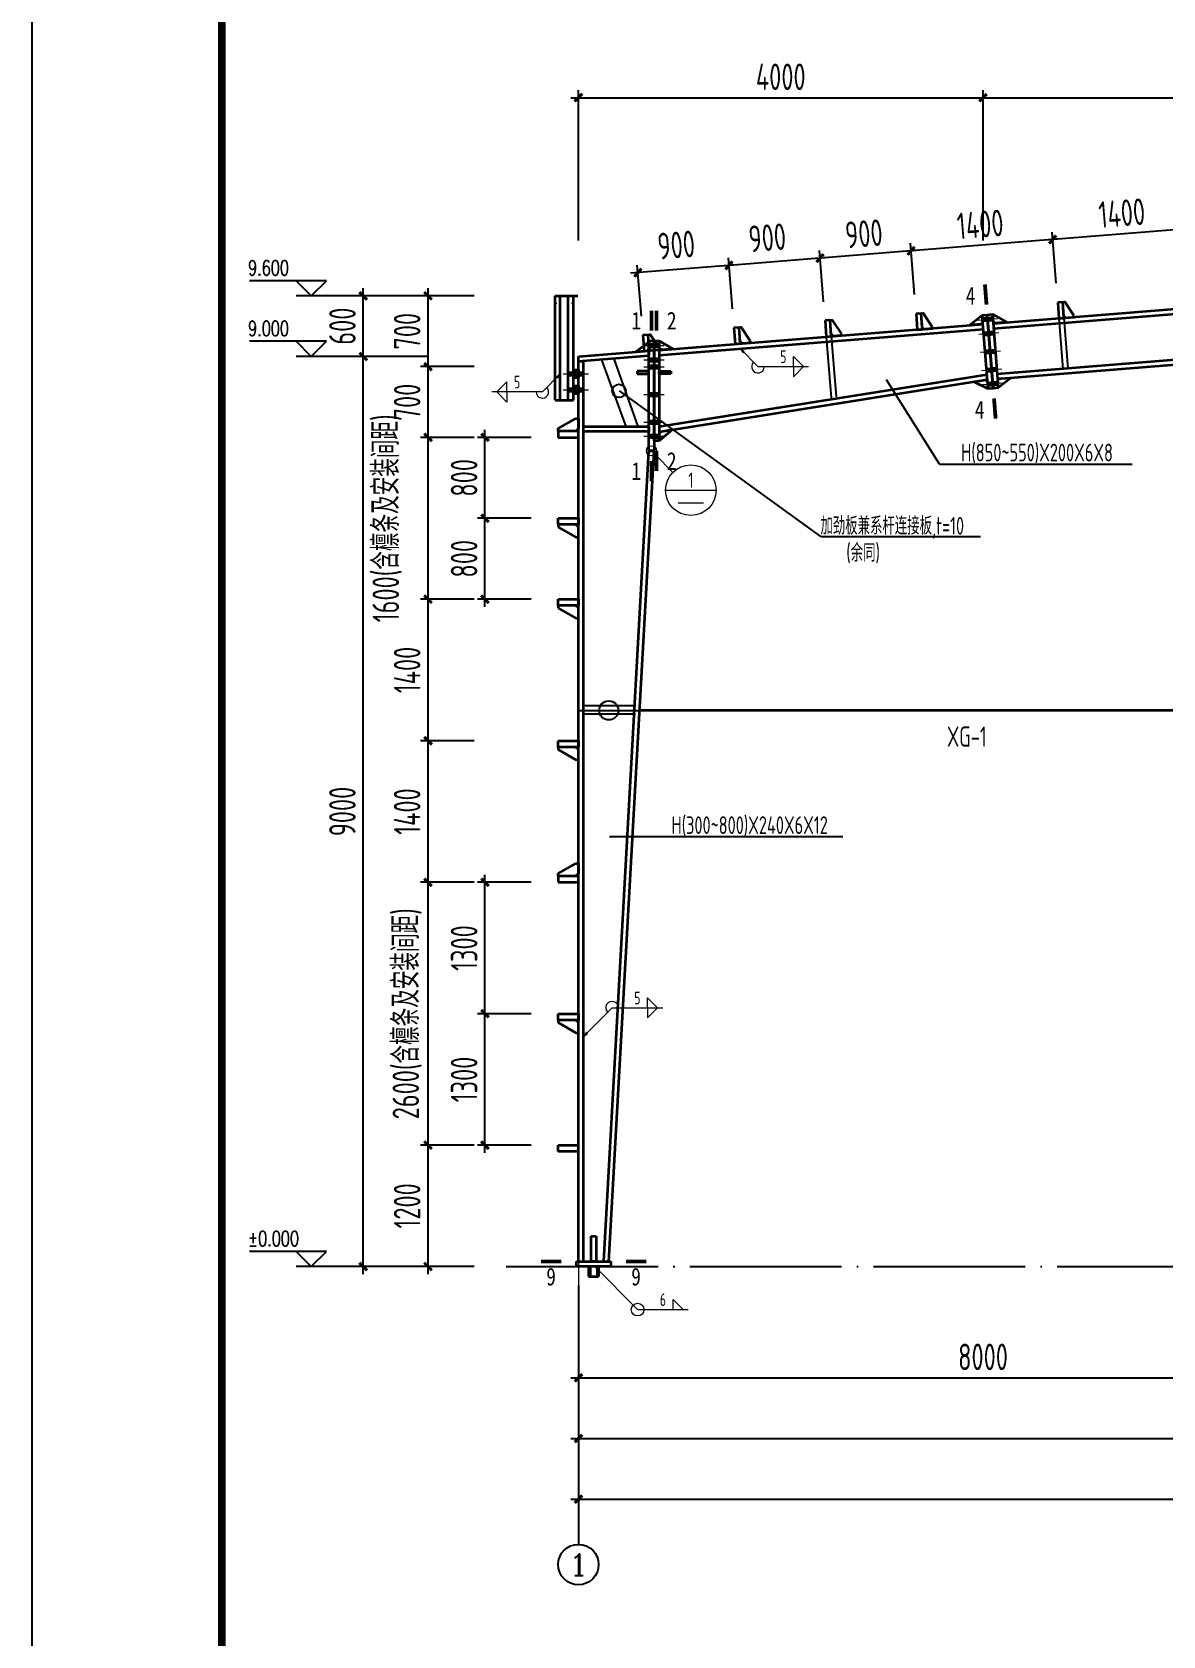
# Model space of a CAD drawing. Header units: millimetres. Extents: x 6950065 to 7140129, y 16284814 to 19754034.
# Drawn here: x 6980401 to 7002761, y 17951013 to 17982737 of the extents above; entities that cross this region are included whole.
import ezdxf
from ezdxf.enums import TextEntityAlignment as Align

# ---------------------------------------------------------------- set-up
doc = ezdxf.new("R2010")
doc.units = ezdxf.units.MM
doc.header["$LTSCALE"] = 1500
doc.header["$MEASUREMENT"] = 0
doc.linetypes.add('DOTE', pattern=[2.42, 2, -0.2, 0.02, -0.2])
doc.linetypes.add('线型6', pattern=[8.75, 5, -1.25, 1.25, -1.25])
doc.layers.get('Defpoints').update_dxf_attribs({"color": 1})
for name, color, linetype, lineweight in [('10', 7, 'Continuous', 35), ('111', 9, '线型6', 18), ('114', 2, 'Continuous', 18), ('116', 1, 'Continuous', 35), ('12', 2, 'Continuous', 35), ('14', 2, 'Continuous', 35), ('墙线__粗线', 7, 'Continuous', 18), ('焊缝标注', 9, 'Continuous', 18), ('索引符号标注', 9, 'Continuous', 18)]:
    doc.layers.add(name, color=color, linetype=linetype, lineweight=lineweight)
for name, color, linetype in [('AXIS', 3, 'Continuous'), ('BALCONY', 6, 'Continuous'), ('C型钢', 6, 'Continuous'), ('dim', 7, 'Continuous'), ('DIM_ELEV', 3, 'Continuous'), ('FRAMING', 2, 'Continuous'), ('TK', 4, 'Continuous')]:
    doc.layers.add(name, color=color, linetype=linetype)
doc.styles.add('_TCH_AXIS', font='COMPLEX', dxfattribs={"bigfont": 'GBCBIG'})
doc.styles.add('_TCH_DIM', font='SIMPLEX', dxfattribs={"bigfont": 'GBCBIG'})
doc.styles.add('FromPkpm', font='Pkpmeng', dxfattribs={"width": 0.7, "bigfont": 'hztxt'})
doc.styles.add('TSSD_Dimension', font='Tssdeng.shx', dxfattribs={"width": 0.7, "bigfont": 'hztxt.shx'})
doc.styles.add('TSSD_REIN', font='tssdeng.shx', dxfattribs={"width": 0.7, "bigfont": 'tssdchn.shx'})
doc.styles.add('黑体', font='simhei.ttf', dxfattribs={"width": 0.8})
doc.dimstyles.new('TSSD_75_150', dxfattribs={"dimtxt": 525, "dimasz": 150, "dimexe": 150, "dimexo": 375, "dimgap": 150, "dimtad": 1, "dimdec": 0, "dimlfac": 0.5, "dimzin": 0, "dimdsep": 46, "dimtxsty": 'TSSD_Dimension', "dimblk": 'ARCHTICK', "dimblk1": 'ARCHTICK', "dimblk2": 'ARCHTICK', "dimcen": 0, "dimdle": 150, "dimclrt": 7, "dimadec": 0, "dimazin": 0, "dimtfac": 1, "dimtdec": 0, "dimtix": 1, "dimtmove": 2, "dimatfit": 3, "dimfxl": 0, "dimtolj": 1, "dimtzin": 0, "dimarcsym": 0})

# ---------------------------------------------------------------- blocks, each defined once
blk = doc.blocks.new('_ArchTick')
at = {"color": 0, "linetype": 'ByBlock', "const_width": 0.4}
blk.add_lwpolyline([(-0.5, -0.5), (0.5, 0.5)], dxfattribs=at)
blk = doc.blocks.new('*D327')
at = {"layer": 'Defpoints', "color": 0}
for p in [(6991204, 17957119), (7039204, 17957119), (7039204, 17954919)]:
    blk.add_point(p, dxfattribs=at)
at = {"layer": 'dim', "color": 0, "lineweight": -2}
for p, q in [((6991204, 17956744), (6991204, 17954769)), ((7039204, 17956744), (7039204, 17954769)), ((6991054, 17954919), (7039354, 17954919))]:
    blk.add_line(p, q, dxfattribs=at)
at = {"layer": 'dim', "color": 0, "lineweight": -2, "xscale": 150, "yscale": 150, "zscale": 150, "rotation": 180}
blk.add_blockref('_ArchTick', (6991204, 17954919), dxfattribs=at)
at = {"layer": 'dim', "color": 0, "lineweight": -2, "xscale": 150, "yscale": 150, "zscale": 150}
blk.add_blockref('_ArchTick', (7039204, 17954919), dxfattribs=at)
at = {"layer": 'dim', "color": 7, "insert": (7015204, 17955332), "char_height": 525, "attachment_point": 5, "style": 'TSSD_Dimension'}
blk.add_mtext('\\A1;24000', dxfattribs=at)
blk = doc.blocks.new('*D329')
at = {"layer": 'Defpoints', "color": 0}
for p in [(6991204, 17956619), (7087204, 17956619), (7087204, 17953719)]:
    blk.add_point(p, dxfattribs=at)
at = {"layer": 'dim', "color": 0, "lineweight": -2}
for p, q in [((6991204, 17956244), (6991204, 17953569)), ((7087204, 17956244), (7087204, 17953569)), ((6991054, 17953719), (7087354, 17953719))]:
    blk.add_line(p, q, dxfattribs=at)
at = {"layer": 'dim', "color": 0, "lineweight": -2, "xscale": 150, "yscale": 150, "zscale": 150, "rotation": 180}
blk.add_blockref('_ArchTick', (6991204, 17953719), dxfattribs=at)
at = {"layer": 'dim', "color": 0, "lineweight": -2, "xscale": 150, "yscale": 150, "zscale": 150}
blk.add_blockref('_ArchTick', (7087204, 17953719), dxfattribs=at)
at = {"layer": 'dim', "color": 7, "insert": (7039204, 17954132), "char_height": 525, "attachment_point": 5, "style": 'TSSD_Dimension'}
blk.add_mtext('\\A1;48000', dxfattribs=at)
blk = doc.blocks.new('*D330')
at = {"layer": 'Defpoints', "color": 0}
for p in [(6986950, 17976320), (6988599, 17976320), (6988599, 17958319)]:
    blk.add_point(p, dxfattribs=at)
at = {"layer": 'dim', "color": 0, "lineweight": -2}
for p, q in [((6988224, 17976320), (6986800, 17976320)), ((6986950, 17958169), (6986950, 17976470)), ((6988224, 17958319), (6986800, 17958319))]:
    blk.add_line(p, q, dxfattribs=at)
at = {"layer": 'dim', "color": 0, "lineweight": -2, "xscale": 150, "yscale": 150, "zscale": 150}
for p, rotation in [((6986950, 17976320), 90), ((6986950, 17958319), 270)]:
    blk.add_blockref('_ArchTick', p, dxfattribs=dict(at, rotation=rotation))
at = {"layer": 'dim', "color": 7, "insert": (6986537, 17967320), "char_height": 525, "attachment_point": 5, "rotation": 90, "style": 'TSSD_Dimension'}
blk.add_mtext('\\A1;9000', dxfattribs=at)
blk = doc.blocks.new('*D331')
at = {"layer": 'Defpoints', "color": 0}
for p in [(6986950, 17977519), (6988599, 17977519), (6988599, 17976320)]:
    blk.add_point(p, dxfattribs=at)
at = {"layer": 'dim', "color": 0, "lineweight": -2}
for p, q in [((6988224, 17977519), (6986800, 17977519)), ((6986950, 17976170), (6986950, 17977669)), ((6988224, 17976320), (6986800, 17976320))]:
    blk.add_line(p, q, dxfattribs=at)
at = {"layer": 'dim', "color": 0, "lineweight": -2, "xscale": 150, "yscale": 150, "zscale": 150}
for p, rotation in [((6986950, 17977519), 90), ((6986950, 17976320), 270)]:
    blk.add_blockref('_ArchTick', p, dxfattribs=dict(at, rotation=rotation))
at = {"layer": 'dim', "color": 7, "insert": (6986537, 17976920), "char_height": 525, "attachment_point": 5, "rotation": 90, "style": 'TSSD_Dimension'}
blk.add_mtext('\\A1;600', dxfattribs=at)
blk = doc.blocks.new('*D333')
at = {"layer": 'Defpoints', "color": 0}
for p in [(6999204, 17981439), (6991204, 17978239), (6999204, 17978239)]:
    blk.add_point(p, dxfattribs=at)
at = {"layer": 'dim', "color": 0, "lineweight": -2}
for p, q in [((6991054, 17981439), (6999354, 17981439)), ((6991204, 17978614), (6991204, 17981589)), ((6999204, 17978614), (6999204, 17981589))]:
    blk.add_line(p, q, dxfattribs=at)
at = {"layer": 'dim', "color": 0, "lineweight": -2, "xscale": 150, "yscale": 150, "zscale": 150, "rotation": 180}
blk.add_blockref('_ArchTick', (6991204, 17981439), dxfattribs=at)
at = {"layer": 'dim', "color": 0, "lineweight": -2, "xscale": 150, "yscale": 150, "zscale": 150}
blk.add_blockref('_ArchTick', (6999204, 17981439), dxfattribs=at)
at = {"layer": 'dim', "color": 7, "insert": (6995204, 17981852), "char_height": 525, "attachment_point": 5, "style": 'TSSD_Dimension'}
blk.add_mtext('\\A1;4000', dxfattribs=at)
blk = doc.blocks.new('*D334')
at = {"layer": 'Defpoints', "color": 0}
for p in [(7015204, 17981439), (6999204, 17978239), (7015204, 17978239)]:
    blk.add_point(p, dxfattribs=at)
at = {"layer": 'dim', "color": 0, "lineweight": -2}
for p, q in [((6999054, 17981439), (7015354, 17981439)), ((6999204, 17978614), (6999204, 17981589)), ((7015204, 17978614), (7015204, 17981589))]:
    blk.add_line(p, q, dxfattribs=at)
at = {"layer": 'dim', "color": 0, "lineweight": -2, "xscale": 150, "yscale": 150, "zscale": 150, "rotation": 180}
blk.add_blockref('_ArchTick', (6999204, 17981439), dxfattribs=at)
at = {"layer": 'dim', "color": 0, "lineweight": -2, "xscale": 150, "yscale": 150, "zscale": 150}
blk.add_blockref('_ArchTick', (7015204, 17981439), dxfattribs=at)
at = {"layer": 'dim', "color": 7, "insert": (7007204, 17981852), "char_height": 525, "attachment_point": 5, "style": 'TSSD_Dimension'}
blk.add_mtext('\\A1;8000', dxfattribs=at)
blk = doc.blocks.new('gfgghhj')
at = {"layer": '12', "lineweight": 35, "ltscale": 100}
for p, q in [((5749076, 18591246), (5748976, 18591240)), ((5748976, 18591240), (5748995, 18590921)), ((5749095, 18590927), (5749076, 18591246)), ((5748995, 18590921), (5749095, 18590927))]:
    blk.add_line(p, q, dxfattribs=at)
blk.add_lwpolyline([(5749292, 18590979), (5749295, 18590939), (5749135, 18590929), (5749093, 18590967), (5749076, 18591246), (5749116, 18591249)], close=True, dxfattribs=at)
blk = doc.blocks.new('*D1363')
at = {"layer": 'Defpoints', "color": 0}
for p in [(7000581, 17978633), (7003480, 17977622), (7000680, 17977398)]:
    blk.add_point(p, dxfattribs=at)
at = {"layer": 'dim', "color": 0, "lineweight": -2}
for p, q in [((7003531, 17978869), (7000432, 17978621)), ((7000650, 17977772), (7000569, 17978782)), ((7003450, 17977996), (7003369, 17979006))]:
    blk.add_line(p, q, dxfattribs=at)
at = {"layer": 'dim', "color": 0, "lineweight": -2, "xscale": 150, "yscale": 150, "zscale": 150}
for p, rotation in [((7003381, 17978857), 4.573896896999772), ((7000581, 17978633), 184.5738968969998)]:
    blk.add_blockref('_ArchTick', p, dxfattribs=dict(at, rotation=rotation))
at = {"layer": 'dim', "color": 7, "insert": (7001948, 17979156), "char_height": 525, "attachment_point": 5, "rotation": 4.5739, "style": 'TSSD_Dimension'}
blk.add_mtext('\\A1;{\\W0.7;1400}', dxfattribs=at)
blk = doc.blocks.new('*D1364')
at = {"layer": 'Defpoints', "color": 0}
for p in [(6997781, 17978409), (7000680, 17977398), (6997880, 17977174)]:
    blk.add_point(p, dxfattribs=at)
at = {"layer": 'dim', "color": 0, "lineweight": -2}
for p, q in [((7000650, 17977772), (7000569, 17978782)), ((7000731, 17978645), (6997632, 17978397)), ((6997850, 17977548), (6997769, 17978558))]:
    blk.add_line(p, q, dxfattribs=at)
at = {"layer": 'dim', "color": 0, "lineweight": -2, "xscale": 150, "yscale": 150, "zscale": 150}
for p, rotation in [((6997781, 17978409), 184.5738968969998), ((7000581, 17978633), 4.573896896999772)]:
    blk.add_blockref('_ArchTick', p, dxfattribs=dict(at, rotation=rotation))
at = {"layer": 'dim', "color": 7, "insert": (6999148, 17978932), "char_height": 525, "attachment_point": 5, "rotation": 4.5739, "style": 'TSSD_Dimension'}
blk.add_mtext('\\A1;{\\W0.7;1400}', dxfattribs=at)
blk = doc.blocks.new('*D1365')
at = {"layer": 'Defpoints', "color": 0}
for p in [(6995981, 17978265), (6996080, 17977030), (6997880, 17977174)]:
    blk.add_point(p, dxfattribs=at)
at = {"layer": 'dim', "color": 0, "lineweight": -2}
for p, q in [((6997850, 17977548), (6997769, 17978558)), ((6997931, 17978421), (6995832, 17978253)), ((6996050, 17977404), (6995969, 17978414))]:
    blk.add_line(p, q, dxfattribs=at)
at = {"layer": 'dim', "color": 0, "lineweight": -2, "xscale": 150, "yscale": 150, "zscale": 150}
for p, rotation in [((6997781, 17978409), 4.573896896999772), ((6995981, 17978265), 184.5738968969998)]:
    blk.add_blockref('_ArchTick', p, dxfattribs=dict(at, rotation=rotation))
at = {"layer": 'dim', "color": 7, "insert": (6996848, 17978748), "char_height": 525, "attachment_point": 5, "rotation": 4.5739, "style": 'TSSD_Dimension'}
blk.add_mtext('\\A1;{\\W0.7;900}', dxfattribs=at)
blk = doc.blocks.new('*D1366')
at = {"layer": 'Defpoints', "color": 0}
for p in [(6994181, 17978121), (6994280, 17976886), (6996080, 17977030)]:
    blk.add_point(p, dxfattribs=at)
at = {"layer": 'dim', "color": 0, "lineweight": -2}
for p, q in [((6996131, 17978277), (6994032, 17978109)), ((6994250, 17977260), (6994169, 17978270)), ((6996050, 17977404), (6995969, 17978414))]:
    blk.add_line(p, q, dxfattribs=at)
at = {"layer": 'dim', "color": 0, "lineweight": -2, "xscale": 150, "yscale": 150, "zscale": 150}
for p, rotation in [((6994181, 17978121), 184.5738968969998), ((6995981, 17978265), 4.573896896999772)]:
    blk.add_blockref('_ArchTick', p, dxfattribs=dict(at, rotation=rotation))
at = {"layer": 'dim', "color": 7, "insert": (6994938, 17978669), "char_height": 525, "attachment_point": 5, "rotation": 4.5739, "style": 'TSSD_Dimension'}
blk.add_mtext('\\A1;900', dxfattribs=at)
blk = doc.blocks.new('w453w53')
at = {"layer": '12', "color": 4}
for p, q in [((473598, 1381074, -5700), (474078, 1381074, -5700)), ((473598, 1380924, -5700), (473598, 1381074, -5700)), ((473598, 1381074, -5700), (474078, 1381074, -5700)), ((473598, 1380924, -5700), (473598, 1380864, -5700)), ((473598, 1380864, -5700), (474019, 1380624, -5700)), ((474078, 1380865, -5700), (474018, 1380924, -5700)), ((474078, 1381074, -5700), (474078, 1380925, -5700)), ((474078, 1380625, -5700), (474078, 1380865, -5700)), ((474019, 1380624, -5700), (474078, 1380625, -5700))]:
    blk.add_line(p, q, dxfattribs=at)
at = {"layer": '12', "color": 4, "elevation": -5700}
blk.add_lwpolyline([(474078, 1380925), (473598, 1380925)], dxfattribs=at)
blk = doc.blocks.new('*D322')
at = {"layer": 'Defpoints', "color": 0}
for p in [(6988230, 17960719), (6989520, 17960719), (6989520, 17958319)]:
    blk.add_point(p, dxfattribs=at)
at = {"layer": 'dim', "color": 0, "lineweight": -2}
for p, q in [((6989145, 17960719), (6988080, 17960719)), ((6988230, 17958169), (6988230, 17960869)), ((6989145, 17958319), (6988080, 17958319))]:
    blk.add_line(p, q, dxfattribs=at)
at = {"layer": 'dim', "color": 0, "lineweight": -2, "xscale": 150, "yscale": 150, "zscale": 150}
for p, rotation in [((6988230, 17960719), 90), ((6988230, 17958319), 270)]:
    blk.add_blockref('_ArchTick', p, dxfattribs=dict(at, rotation=rotation))
at = {"layer": 'dim', "color": 7, "insert": (6987817, 17959519), "char_height": 525, "attachment_point": 5, "rotation": 90, "style": 'TSSD_Dimension'}
blk.add_mtext('\\A1;1200', dxfattribs=at)
blk = doc.blocks.new('*D315')
at = {"layer": 'Defpoints', "color": 0}
for p in [(6988230, 17965919), (6989520, 17965919), (6989520, 17960719)]:
    blk.add_point(p, dxfattribs=at)
at = {"layer": 'dim', "color": 0, "lineweight": -2}
for p, q in [((6989145, 17965919), (6988080, 17965919)), ((6988230, 17960569), (6988230, 17966069)), ((6989145, 17960719), (6988080, 17960719))]:
    blk.add_line(p, q, dxfattribs=at)
at = {"layer": 'dim', "color": 0, "lineweight": -2, "xscale": 150, "yscale": 150, "zscale": 150}
for p, rotation in [((6988230, 17965919), 90), ((6988230, 17960719), 270)]:
    blk.add_blockref('_ArchTick', p, dxfattribs=dict(at, rotation=rotation))
at = {"layer": 'dim', "color": 7, "insert": (6987817, 17963319), "char_height": 525, "attachment_point": 5, "rotation": 90, "style": 'TSSD_Dimension'}
blk.add_mtext('\\A1;2600{\\W0.7;(含檩条及安装间距)}', dxfattribs=at)
blk = doc.blocks.new('*D316')
at = {"layer": 'Defpoints', "color": 0}
for p in [(6988230, 17968719), (6989520, 17968719), (6989520, 17965919)]:
    blk.add_point(p, dxfattribs=at)
at = {"layer": 'dim', "color": 0, "lineweight": -2}
for p, q in [((6989145, 17968719), (6988080, 17968719)), ((6988230, 17965769), (6988230, 17968869)), ((6989145, 17965919), (6988080, 17965919))]:
    blk.add_line(p, q, dxfattribs=at)
at = {"layer": 'dim', "color": 0, "lineweight": -2, "xscale": 150, "yscale": 150, "zscale": 150}
for p, rotation in [((6988230, 17968719), 90), ((6988230, 17965919), 270)]:
    blk.add_blockref('_ArchTick', p, dxfattribs=dict(at, rotation=rotation))
at = {"layer": 'dim', "color": 7, "insert": (6987817, 17967319), "char_height": 525, "attachment_point": 5, "rotation": 90, "style": 'TSSD_Dimension'}
blk.add_mtext('\\A1;1400', dxfattribs=at)
blk = doc.blocks.new('*D317')
at = {"layer": 'Defpoints', "color": 0}
for p in [(6988230, 17971519), (6989520, 17971519), (6989520, 17968719)]:
    blk.add_point(p, dxfattribs=at)
at = {"layer": 'dim', "color": 0, "lineweight": -2}
for p, q in [((6989145, 17971519), (6988080, 17971519)), ((6988230, 17968569), (6988230, 17971669)), ((6989145, 17968719), (6988080, 17968719))]:
    blk.add_line(p, q, dxfattribs=at)
at = {"layer": 'dim', "color": 0, "lineweight": -2, "xscale": 150, "yscale": 150, "zscale": 150}
for p, rotation in [((6988230, 17971519), 90), ((6988230, 17968719), 270)]:
    blk.add_blockref('_ArchTick', p, dxfattribs=dict(at, rotation=rotation))
at = {"layer": 'dim', "color": 7, "insert": (6987817, 17970119), "char_height": 525, "attachment_point": 5, "rotation": 90, "style": 'TSSD_Dimension'}
blk.add_mtext('\\A1;1400', dxfattribs=at)
blk = doc.blocks.new('*D318')
at = {"layer": 'Defpoints', "color": 0}
for p in [(6988230, 17974719), (6989520, 17974719), (6989520, 17971519)]:
    blk.add_point(p, dxfattribs=at)
at = {"layer": 'dim', "color": 0, "lineweight": -2}
for p, q in [((6989145, 17974719), (6988080, 17974719)), ((6988230, 17971369), (6988230, 17974869)), ((6989145, 17971519), (6988080, 17971519))]:
    blk.add_line(p, q, dxfattribs=at)
at = {"layer": 'dim', "color": 0, "lineweight": -2, "xscale": 150, "yscale": 150, "zscale": 150}
for p, rotation in [((6988230, 17974719), 90), ((6988230, 17971519), 270)]:
    blk.add_blockref('_ArchTick', p, dxfattribs=dict(at, rotation=rotation))
at = {"layer": 'dim', "color": 7, "insert": (6987421, 17973119), "char_height": 525, "attachment_point": 5, "rotation": 90, "style": 'TSSD_Dimension'}
blk.add_mtext('\\A1;1600{\\W0.7;(含檩条及安装间距)}', dxfattribs=at)
blk = doc.blocks.new('*D319')
at = {"layer": 'Defpoints', "color": 0}
for p in [(6988230, 17976119), (6989520, 17976119), (6989520, 17974719)]:
    blk.add_point(p, dxfattribs=at)
at = {"layer": 'dim', "color": 0, "lineweight": -2}
for p, q in [((6988230, 17974569), (6988230, 17976269)), ((6989145, 17976119), (6988080, 17976119)), ((6989145, 17974719), (6988080, 17974719))]:
    blk.add_line(p, q, dxfattribs=at)
at = {"layer": 'dim', "color": 0, "lineweight": -2, "xscale": 150, "yscale": 150, "zscale": 150}
for p, rotation in [((6988230, 17976119), 90), ((6988230, 17974719), 270)]:
    blk.add_blockref('_ArchTick', p, dxfattribs=dict(at, rotation=rotation))
at = {"layer": 'dim', "color": 7, "insert": (6987817, 17975419), "char_height": 525, "attachment_point": 5, "rotation": 90, "style": 'TSSD_Dimension'}
blk.add_mtext('\\A1;700', dxfattribs=at)
blk = doc.blocks.new('*D320')
at = {"layer": 'Defpoints', "color": 0}
for p in [(6988230, 17977519), (6989520, 17977519), (6989520, 17976119)]:
    blk.add_point(p, dxfattribs=at)
at = {"layer": 'dim', "color": 0, "lineweight": -2}
for p, q in [((6989145, 17977519), (6988080, 17977519)), ((6988230, 17975969), (6988230, 17977669)), ((6989145, 17976119), (6988080, 17976119))]:
    blk.add_line(p, q, dxfattribs=at)
at = {"layer": 'dim', "color": 0, "lineweight": -2, "xscale": 150, "yscale": 150, "zscale": 150}
for p, rotation in [((6988230, 17977519), 90), ((6988230, 17976119), 270)]:
    blk.add_blockref('_ArchTick', p, dxfattribs=dict(at, rotation=rotation))
at = {"layer": 'dim', "color": 7, "insert": (6987817, 17976819), "char_height": 525, "attachment_point": 5, "rotation": 90, "style": 'TSSD_Dimension'}
blk.add_mtext('\\A1;700', dxfattribs=at)
blk = doc.blocks.new('*D321')
at = {"layer": 'Defpoints', "color": 0}
for p in [(6989356, 17963319), (6990646, 17963319), (6990646, 17960719)]:
    blk.add_point(p, dxfattribs=at)
at = {"layer": 'dim', "color": 0, "lineweight": -2}
for p, q in [((6990271, 17963319), (6989206, 17963319)), ((6989356, 17960569), (6989356, 17963469)), ((6990271, 17960719), (6989206, 17960719))]:
    blk.add_line(p, q, dxfattribs=at)
at = {"layer": 'dim', "color": 0, "lineweight": -2, "xscale": 150, "yscale": 150, "zscale": 150}
for p, rotation in [((6989356, 17963319), 90), ((6989356, 17960719), 270)]:
    blk.add_blockref('_ArchTick', p, dxfattribs=dict(at, rotation=rotation))
at = {"layer": 'dim', "color": 7, "insert": (6988943, 17962019), "char_height": 525, "attachment_point": 5, "rotation": 90, "style": 'TSSD_Dimension'}
blk.add_mtext('\\A1;1300', dxfattribs=at)
blk = doc.blocks.new('*D314')
at = {"layer": 'Defpoints', "color": 0}
for p in [(6989356, 17965919), (6990646, 17965919), (6990646, 17963319)]:
    blk.add_point(p, dxfattribs=at)
at = {"layer": 'dim', "color": 0, "lineweight": -2}
for p, q in [((6990271, 17965919), (6989206, 17965919)), ((6989356, 17963169), (6989356, 17966069)), ((6990271, 17963319), (6989206, 17963319))]:
    blk.add_line(p, q, dxfattribs=at)
at = {"layer": 'dim', "color": 0, "lineweight": -2, "xscale": 150, "yscale": 150, "zscale": 150}
for p, rotation in [((6989356, 17965919), 90), ((6989356, 17963319), 270)]:
    blk.add_blockref('_ArchTick', p, dxfattribs=dict(at, rotation=rotation))
at = {"layer": 'dim', "color": 7, "insert": (6988943, 17964619), "char_height": 525, "attachment_point": 5, "rotation": 90, "style": 'TSSD_Dimension'}
blk.add_mtext('\\A1;1300', dxfattribs=at)
blk = doc.blocks.new('*D463')
at = {"layer": 'Defpoints', "color": 0}
for p in [(6991204, 17958319), (7007204, 17958319), (7007204, 17956119)]:
    blk.add_point(p, dxfattribs=at)
at = {"layer": 'dim', "color": 0, "lineweight": -2}
for p, q in [((6991204, 17957944), (6991204, 17955969)), ((7007204, 17957944), (7007204, 17955969)), ((6991054, 17956119), (7007354, 17956119))]:
    blk.add_line(p, q, dxfattribs=at)
at = {"layer": 'dim', "color": 0, "lineweight": -2, "xscale": 150, "yscale": 150, "zscale": 150, "rotation": 180}
blk.add_blockref('_ArchTick', (6991204, 17956119), dxfattribs=at)
at = {"layer": 'dim', "color": 0, "lineweight": -2, "xscale": 150, "yscale": 150, "zscale": 150}
blk.add_blockref('_ArchTick', (7007204, 17956119), dxfattribs=at)
at = {"layer": 'dim', "color": 7, "insert": (6999204, 17956532), "char_height": 525, "attachment_point": 5, "style": 'TSSD_Dimension'}
blk.add_mtext('\\A1;8000', dxfattribs=at)
blk = doc.blocks.new('*D497')
at = {"layer": 'Defpoints', "color": 0}
for p in [(6989356, 17973119), (6990646, 17973119), (6990646, 17971519)]:
    blk.add_point(p, dxfattribs=at)
at = {"layer": 'dim', "color": 0, "lineweight": -2}
for p, q in [((6990271, 17973119), (6989206, 17973119)), ((6989356, 17971369), (6989356, 17973269)), ((6990271, 17971519), (6989206, 17971519))]:
    blk.add_line(p, q, dxfattribs=at)
at = {"layer": 'dim', "color": 0, "lineweight": -2, "xscale": 150, "yscale": 150, "zscale": 150}
for p, rotation in [((6989356, 17973119), 90), ((6989356, 17971519), 270)]:
    blk.add_blockref('_ArchTick', p, dxfattribs=dict(at, rotation=rotation))
at = {"layer": 'dim', "color": 7, "insert": (6988943, 17972319), "char_height": 525, "attachment_point": 5, "rotation": 90, "style": 'TSSD_Dimension'}
blk.add_mtext('\\A1;800', dxfattribs=at)
blk = doc.blocks.new('*D498')
at = {"layer": 'Defpoints', "color": 0}
for p in [(6989356, 17974719), (6990646, 17974719), (6990646, 17973119)]:
    blk.add_point(p, dxfattribs=at)
at = {"layer": 'dim', "color": 0, "lineweight": -2}
for p, q in [((6990271, 17974719), (6989206, 17974719)), ((6989356, 17972969), (6989356, 17974869)), ((6990271, 17973119), (6989206, 17973119))]:
    blk.add_line(p, q, dxfattribs=at)
at = {"layer": 'dim', "color": 0, "lineweight": -2, "xscale": 150, "yscale": 150, "zscale": 150}
for p, rotation in [((6989356, 17974719), 90), ((6989356, 17973119), 270)]:
    blk.add_blockref('_ArchTick', p, dxfattribs=dict(at, rotation=rotation))
at = {"layer": 'dim', "color": 7, "insert": (6988943, 17973919), "char_height": 525, "attachment_point": 5, "rotation": 90, "style": 'TSSD_Dimension'}
blk.add_mtext('\\A1;800', dxfattribs=at)
blk = doc.blocks.new('GeYuanFrame_04741830', base_point=(20.09, 4.53))
at = {"layer": 'TK'}
blk.add_lwpolyline([(20.09, 4.53), (20.09, 598.53), (861.09, 598.53), (861.09, 4.53)], close=True, dxfattribs=at)
at = {"layer": 'TK', "const_width": 1}
blk.add_lwpolyline([(45.09, 588.53), (851.09, 588.53), (851.09, 14.53), (45.09, 14.53)], close=True, dxfattribs=at)
blk = doc.blocks.new('*D1367')
at = {"layer": 'Defpoints', "color": 0}
for p in [(6992380, 17977977), (6994279, 17976886), (6992479, 17976742)]:
    blk.add_point(p, dxfattribs=at)
at = {"layer": 'dim', "color": 0, "lineweight": -2}
for p, q in [((6994249, 17977260), (6994168, 17978270)), ((6994330, 17978133), (6992231, 17977965)), ((6992449, 17977116), (6992368, 17978126))]:
    blk.add_line(p, q, dxfattribs=at)
at = {"layer": 'dim', "color": 0, "lineweight": -2, "xscale": 150, "yscale": 150, "zscale": 150}
for p, rotation in [((6994180, 17978121), 4.57389689700153), ((6992380, 17977977), 184.5738968970015)]:
    blk.add_blockref('_ArchTick', p, dxfattribs=dict(at, rotation=rotation))
at = {"layer": 'dim', "color": 7, "insert": (6993137, 17978525), "char_height": 525, "attachment_point": 5, "rotation": 4.5739, "style": 'TSSD_Dimension'}
blk.add_mtext('\\A1;900', dxfattribs=at)

msp = doc.modelspace()

# ---------------------------------------------------------------- hatches: boundary and pattern name
at = {"layer": '焊缝标注'}
for points in [[(6994401.8, 17976474.8), (6994461.7, 17976393.3), (6994482.9, 17976414.5)], [(6990843.6, 17975974), (6990783.7, 17975892.6), (6990762.4, 17975913.7)], [(6991303.6, 17962871.2), (6991384.9, 17962931.2), (6991363.7, 17962952.5)], [(6991528.6, 17958319.2), (6991588.5, 17958237.8), (6991609.7, 17958258.9)]]:
    msp.add_hatch(color=256, dxfattribs=at).paths.add_polyline_path(points)

# ---------------------------------------------------------------- linework, layer by layer
at = {"color": 3, "lineweight": 35, "ltscale": 100}
for p, q in [((6999402.9, 17976975.2), (7015103.6, 17978231.2)), ((6999410.9, 17976875.5), (7015103.6, 17978130.9)), ((6990743.6, 17975459), (6990743.6, 17977519.2)), ((6990743.6, 17977519.2), (6990843.6, 17977519.2)), ((6990743.6, 17977519.2), (6991083.6, 17977519.2)), ((6990833.6, 17977519.2), (6990933.6, 17977519.2)), ((6990833.6, 17977519.2), (6991193.6, 17977519.2)), ((6990843.6, 17975459), (6990843.6, 17977519.2)), ((6991003.6, 17975459), (6991003.6, 17977519.2)), ((6991003.6, 17977519.2), (6991083.6, 17977519.2)), ((6991093.6, 17977519.2), (6991193.6, 17977519.2)), ((6991103.6, 17975459), (6991103.6, 17977519.2)), ((6999482.7, 17975978.4), (7015103.6, 17977228.1)), ((6992798.5, 17976446.8), (6999203.6, 17976959.2)), ((6999490.7, 17975878.7), (7015103.6, 17977127.7)), ((6992798.5, 17976346.5), (6999211.6, 17976859.6)), ((6991203.6, 17976218.9), (6991303.6, 17976226.9)), ((6991203.6, 17958419.2), (6991203.6, 17976218.9)), ((6991303.6, 17958419.2), (6991303.6, 17976226.9)), ((6992798.5, 17974933.9), (6999283.3, 17975962.7)), ((6992798.5, 17974832.6), (6999291.3, 17975862.8)), ((6990743.6, 17975459), (6991103.6, 17975459)), ((6991703.4, 17958419.2), (6992598.5, 17974452.6)), ((6991803.6, 17958419.2), (6992698.7, 17974452.6)), ((6992598.5, 17974452.6), (6992698.7, 17974452.6))]:
    msp.add_line(p, q, dxfattribs=at)
at = {"const_width": 25}
msp.add_lwpolyline([(6990781.6, 17977369.2), (6990743.6, 17977369.2), (6990743.6, 17977519.2), (6991103.6, 17977519.2), (6991103.6, 17977369.2), (6991065.6, 17977369.2)], dxfattribs=at)
for points in [[(6991278.5, 17969414.1), (6992338.8, 17969414.1)], [(6991278.5, 17969253), (6992335, 17969253)]]:
    msp.add_lwpolyline(points)
msp.add_circle((6991803.2, 17969319.2), 189)
at = {"layer": '10', "lineweight": 25, "const_width": 75}
for points in [[(6999241.1, 17977744.7), (6999273, 17977346)], [(6992648.5, 17977229.1), (6992648.5, 17976829.1)], [(6992748.5, 17977229.1), (6992748.5, 17976829.1)], [(6999453.3, 17975091.2), (6999421.4, 17975489.9)], [(6992748.5, 17974052.6), (6992748.5, 17974452.6)], [(6992648.5, 17973852.6), (6992648.5, 17974252.6)], [(6990463.6, 17958419.2), (6990863.6, 17958419.2)], [(6992543.6, 17958419.2), (6992143.6, 17958419.2)]]:
    msp.add_lwpolyline(points, dxfattribs=at)
at = {"layer": '111', "lineweight": 18, "ltscale": 100}
msp.add_line((6991203.6, 17958619.2), (6991203.6, 17953119.2), dxfattribs=at)
at = {"layer": '114', "lineweight": 18, "ltscale": 100}
for p, q in [((6999096.7, 17977041), (6999495.4, 17977072.9)), ((6999119.1, 17976761.9), (6999517.8, 17976793.8)), ((6992498.5, 17976536.8), (6992898.5, 17976536.8)), ((6992498.5, 17976256.5), (6992898.5, 17976256.5)), ((6999147.8, 17976403), (6999546.5, 17976434.9)), ((6990903.6, 17975978.9), (6991403.6, 17975978.9)), ((6992498.5, 17976116.5), (6992898.5, 17976116.5)), ((6999176.4, 17976044.5), (6999575.2, 17976076.4)), ((6990903.6, 17975658.9), (6991403.6, 17975658.9)), ((6999198.8, 17975765.1), (6999597.5, 17975797)), ((6992498.5, 17975570.5), (6992898.5, 17975570.5)), ((6992498.5, 17975023.9), (6992898.5, 17975023.9)), ((6992498.5, 17974742.6), (6992898.5, 17974742.6))]:
    msp.add_line(p, q, dxfattribs=at)
at = {"layer": '114', "color": 1, "lineweight": 70, "ltscale": 100}
for p, q in [((6999196.4, 17977049), (6999395.8, 17977064.9)), ((6999218.7, 17976769.9), (6999418.1, 17976785.8)), ((6992598.5, 17976536.8), (6992798.5, 17976536.8)), ((6992598.5, 17976256.5), (6992798.5, 17976256.5)), ((6999247.4, 17976411), (6999446.8, 17976426.9)), ((6991003.6, 17975978.9), (6991303.6, 17975978.9)), ((6992598.5, 17976116.5), (6992798.5, 17976116.5)), ((6999276.1, 17976052.4), (6999475.5, 17976068.4)), ((6991003.6, 17975658.9), (6991303.6, 17975658.9)), ((6999298.5, 17975773), (6999497.8, 17975789)), ((6992598.5, 17975570.5), (6992798.5, 17975570.5)), ((6992598.5, 17975023.9), (6992798.5, 17975023.9)), ((6992598.5, 17974742.6), (6992798.5, 17974742.6))]:
    msp.add_line(p, q, dxfattribs=at)
at = {"layer": '116', "lineweight": 35, "ltscale": 100}
for p, q in [((6991403.6, 17958319.2), (6991403.6, 17958119.2)), ((6991433.6, 17958319.2), (6991433.6, 17958119.2)), ((6991573.6, 17958319.2), (6991573.6, 17958119.2)), ((6991603.6, 17958319.2), (6991603.6, 17958119.2)), ((6991403.6, 17958119.2), (6991603.6, 17958119.2))]:
    msp.add_line(p, q, dxfattribs=at)
at = {"layer": '12', "color": 4}
for p, q in [((6990803.7, 17960719.2), (6991203.6, 17960719.2)), ((6990803.8, 17960594.3), (6990803.7, 17960719.2)), ((6990803.7, 17960719.2), (6991203.6, 17960719.2))]:
    msp.add_line(p, q, dxfattribs=at)
msp.add_lwpolyline([(6991203.7, 17960594.6), (6990803.8, 17960594.6)], dxfattribs=at)
at = {"layer": '14', "lineweight": 35, "ltscale": 100}
for p, q in [((6998934.4, 17976937.7), (6999189.2, 17977138.7)), ((6999163.7, 17976956.1), (6998934.4, 17976937.7)), ((6999200.4, 17976999.1), (6999163.7, 17976956.1)), ((6999189.2, 17977138.7), (6999288.9, 17977146.6)), ((6999305.8, 17975681.3), (6999189.2, 17977138.7)), ((6999189.2, 17977138.7), (6999200.4, 17976999.1)), ((6999288.9, 17977146.6), (6999388.6, 17977154.6)), ((6999288.9, 17977146.6), (6999405.5, 17975689.3)), ((6999405.5, 17975689.3), (6999288.9, 17977146.6)), ((6999388.6, 17977154.6), (6999505.2, 17975697.3)), ((6999399.8, 17977015.1), (6999388.6, 17977154.6)), ((6999388.6, 17977154.6), (6999672.1, 17976996.7)), ((6999442.8, 17976978.4), (6999399.8, 17977015.1)), ((6999672.1, 17976996.7), (6999442.8, 17976978.4)), ((6992329.4, 17976409.3), (6992598.5, 17976610.8)), ((6992598.5, 17974452.6), (6992598.5, 17976629.1)), ((6992598.5, 17976629.1), (6992698.5, 17976629.1)), ((6992598.5, 17976610.8), (6992598.5, 17976470.8)), ((6992698.5, 17976629.1), (6992698.5, 17974452.6)), ((6992698.5, 17974652.6), (6992698.5, 17976629.1)), ((6992698.5, 17976629.1), (6992798.5, 17976629.1)), ((6992798.5, 17976629.1), (6992798.5, 17974652.6)), ((6992798.5, 17976486.8), (6992798.5, 17976626.8)), ((6992798.5, 17976626.8), (6993067.7, 17976468.4)), ((6991203.6, 17976319.2), (6992598.5, 17976430.8)), ((6992598.5, 17976330.5), (6991203.6, 17976218.9)), ((6991203.6, 17976218.9), (6991203.6, 17976319.2)), ((6992558.7, 17976427.7), (6992329.4, 17976409.3)), ((6992598.5, 17976470.8), (6992558.7, 17976427.7)), ((6992598.5, 17976430.8), (6992598.5, 17976330.5)), ((6992838.4, 17976450), (6992798.5, 17976486.8)), ((6993067.7, 17976468.4), (6992838.4, 17976450)), ((6991103.6, 17975898.9), (6991103.6, 17976058.9)), ((6991103.6, 17976058.9), (6991203.6, 17976058.9)), ((6991203.6, 17976058.9), (6991203.6, 17975898.9)), ((6992598.5, 17976026.5), (6992368.5, 17976026.5)), ((6992368.5, 17976026.5), (6992368.5, 17975976.5)), ((6992368.5, 17975976.5), (6992598.5, 17975976.5)), ((6992598.5, 17975976.5), (6992598.5, 17976026.5)), ((6992798.5, 17976026.5), (6993028.5, 17976026.5)), ((6992798.5, 17975976.5), (6992798.5, 17976026.5)), ((6993028.5, 17975976.5), (6992798.5, 17975976.5)), ((6993028.5, 17976026.5), (6993028.5, 17975976.5)), ((6991203.6, 17975898.9), (6991103.6, 17975898.9)), ((6991103.6, 17975578.9), (6991103.6, 17975738.9)), ((6991103.6, 17975738.9), (6991203.6, 17975738.9)), ((6991203.6, 17975738.9), (6991203.6, 17975578.9)), ((6999024.6, 17975820.4), (6999251.8, 17975856.5)), ((6999305.7, 17975683.3), (6999024.6, 17975820.4)), ((6999251.8, 17975856.5), (6999294.5, 17975822.9)), ((6999294.5, 17975822.9), (6999305.7, 17975683.3)), ((6999405.5, 17975689.3), (6999305.8, 17975681.3)), ((6999505.2, 17975697.3), (6999405.5, 17975689.3)), ((6999493.9, 17975838.8), (6999530.5, 17975881.9)), ((6999505, 17975699.3), (6999493.9, 17975838.8)), ((6999759.8, 17975900.2), (6999505, 17975699.3)), ((6999530.5, 17975881.9), (6999759.8, 17975900.2)), ((6991203.6, 17975578.9), (6991103.6, 17975578.9)), ((6991303.6, 17974933.2), (6992598.5, 17974933.2)), ((6991303.6, 17974833.2), (6991303.6, 17974933.2)), ((6992598.5, 17974833.2), (6991303.6, 17974833.2)), ((6992598.5, 17974933.2), (6992598.5, 17974833.2)), ((6992798.5, 17974652.6), (6992698.5, 17974652.6)), ((6993065.2, 17974874.9), (6992798.5, 17974652.6)), ((6992798.5, 17974792.6), (6992838, 17974838.9)), ((6992798.5, 17974652.6), (6992798.5, 17974792.6)), ((6992838, 17974838.9), (6993065.2, 17974874.9)), ((6992698.5, 17974452.6), (6992598.5, 17974452.6)), ((6991453.6, 17958419.2), (6991453.6, 17958919.2)), ((6991453.6, 17958919.2), (6991553.6, 17958919.2)), ((6991553.6, 17958919.2), (6991553.6, 17958419.2)), ((6991163.6, 17958319.2), (6991163.6, 17958419.2)), ((6991163.6, 17958419.2), (6991843.6, 17958419.2)), ((6991843.6, 17958319.2), (6991163.6, 17958319.2)), ((6991553.6, 17958419.2), (6991453.6, 17958419.2)), ((6991843.6, 17958419.2), (6991843.6, 17958319.2))]:
    msp.add_line(p, q, dxfattribs=at)
at = {"layer": 'AXIS'}
msp.add_line((6991203.6, 17956823.9), (6991203.6, 17952823.9), dxfattribs=at)
msp.add_circle((6991203.6, 17952423.9), 400, dxfattribs=at)
at = {"layer": 'BALCONY'}
for p, q in [((6995999.6, 17972760.2), (6992015.3, 17975638)), ((6998343, 17974192.3, -3.6), (6997292.3, 17975860.4)), ((6998343, 17974192.3, -3.6), (7002155.3, 17974192.3, -3.6)), ((6995999.6, 17972760.2), (6999156.1, 17972760.2)), ((6991818.5, 17966822.8), (6996430.2, 17966822.8))]:
    msp.add_line(p, q, dxfattribs=at)
at = {"layer": 'C型钢', "color": 3}
for points in [[(7000704.4, 17977068.5), (7000784.1, 17976071.7)], [(7000804.1, 17977075.9), (7000883.8, 17976079.7)], [(6996103.6, 17976711.2), (6996200.1, 17975505)], [(6996203.3, 17976718.6), (6996299.1, 17975520.7)], [(6991658.8, 17976255.3), (6992143, 17974933.2)], [(6991901.1, 17976274.7), (6992378, 17974933.2)]]:
    msp.add_lwpolyline(points, dxfattribs=at)
at = {"layer": 'C型钢', "color": 8, "linetype": 'DOTE'}
for points in [[(6991203.6, 17969319.2), (7087103.4, 17969319.2)], [(6989778.1, 17958319.2), (7091852.1, 17958319.2)]]:
    msp.add_lwpolyline(points, dxfattribs=at)
at = {"layer": 'C型钢', "color": 3}
msp.add_circle((6992005.3, 17975638), 132.6, dxfattribs=at)
at = {"layer": 'DIM_ELEV', "linetype": 'ByBlock'}
for p, q in [((6986221, 17977819.2), (6984701.5, 17977819.2)), ((6985921, 17977519.2), (6985621, 17977819.2)), ((6986911.1, 17977519.2), (6985621, 17977519.2)), ((6985921, 17977519.2), (6986221, 17977819.2)), ((6986221, 17976620.1), (6984701.5, 17976620.1)), ((6985921, 17976320.1), (6985621, 17976620.1)), ((6985921, 17976320.1), (6986221, 17976620.1)), ((6986911.1, 17976320.1), (6985621, 17976320.1)), ((6986221, 17958619.2), (6984701.5, 17958619.2)), ((6985921, 17958319.2), (6985621, 17958619.2)), ((6985921, 17958319.2), (6986221, 17958619.2)), ((6986911.1, 17958319.2), (6985621, 17958319.2))]:
    msp.add_line(p, q, dxfattribs=at)
at = {"layer": 'FRAMING', "linetype": 'DOTE', "const_width": 50}
msp.add_lwpolyline([(6992412.1, 17969319.2), (7086095.1, 17969319.2)], dxfattribs=at)
at = {"layer": '墙线__粗线', "lineweight": 18, "ltscale": 100}
msp.add_circle((6992648.5, 17974452.6), 100, dxfattribs=at)
at = {"layer": '焊缝标注', "lineweight": 18, "ltscale": 100}
for p, q in [((6994401.8, 17976474.8), (6994754.4, 17976120.2)), ((6995454.4, 17976320.2), (6995654.4, 17976120.2)), ((6995454.4, 17976120.2), (6995454.4, 17976320.2)), ((6990843.6, 17975974), (6990491, 17975619.5)), ((6994754.4, 17976120.2), (6995754.4, 17976120.2)), ((6995454.4, 17975920.2), (6995654.4, 17976120.2)), ((6995454.4, 17976120.2), (6995454.4, 17975920.2)), ((6990491, 17975619.5), (6989491, 17975619.5)), ((6989791, 17975819.5), (6989591, 17975619.5)), ((6989791, 17975419.5), (6989591, 17975619.5)), ((6989791, 17975619.5), (6989791, 17975819.5)), ((6989791, 17975619.5), (6989791, 17975419.5)), ((6992569.5, 17963636.6), (6992769.5, 17963436.6)), ((6992569.5, 17963436.6), (6992569.5, 17963636.6)), ((6991303.6, 17962871.2), (6991869.5, 17963436.6)), ((6991869.5, 17963436.6), (6992869.5, 17963436.6)), ((6992569.5, 17963236.6), (6992769.5, 17963436.6)), ((6992569.5, 17963436.6), (6992569.5, 17963236.6)), ((6991528.6, 17958319.2), (6992374.7, 17957468.4)), ((6993074.7, 17957668.4), (6993274.7, 17957468.4)), ((6993074.7, 17957468.4), (6993074.7, 17957668.4)), ((6992374.7, 17957468.4), (6993374.7, 17957468.4))]:
    msp.add_line(p, q, dxfattribs=at)
at = {"layer": '焊缝标注', "linetype": 'Continuous'}
for points in [[(6994401.8, 17976474.8), (6994461.7, 17976393.3), (6994482.9, 17976414.5)], [(6990843.6, 17975974), (6990783.7, 17975892.6), (6990762.4, 17975913.7)], [(6991303.6, 17962871.2), (6991384.9, 17962931.2), (6991363.7, 17962952.5)], [(6991528.6, 17958319.2), (6991588.5, 17958237.8), (6991609.7, 17958258.9)]]:
    msp.add_lwpolyline(points, close=True, dxfattribs=at)
at = {"layer": '焊缝标注', "lineweight": 18, "ltscale": 100}
msp.add_circle((6992374.7, 17957468.4), 125, dxfattribs=at)
for centre, start, end in [((6994754.4, 17976120.2), 134.84029, 0), ((6990491, 17975619.5), 180, 45.15973), ((6991869.5, 17963436.6), 0, 224.97719)]:
    msp.add_arc(centre, 125, start, end, dxfattribs=at)
at = {"layer": '索引符号标注', "lineweight": 18, "ltscale": 100}
for p, q in [((6992719.2, 17974381.9), (6993072.8, 17974028.3)), ((6992926.4, 17973674.8), (6993926.4, 17973674.8)), ((6993176.4, 17973424.8), (6993676.4, 17973424.8))]:
    msp.add_line(p, q, dxfattribs=at)
msp.add_circle((6993426.4, 17973674.8), 500, dxfattribs=at)

# ---------------------------------------------------------------- block references
at = {"extrusion": (0, 0, -1), "xscale": 0.8331250003539026, "yscale": 0.8331249952316284, "zscale": -0.8331250001039336, "rotation": 180}
for p in [(-6596237.2, 19125326.6, -4748.8), (-6596237.2, 19116526.6, -4748.8)]:
    msp.add_blockref('w453w53', p, dxfattribs=at)
at = {"extrusion": (0, 0, -1), "xscale": -0.8331250003539026, "yscale": 0.8331249952316284, "zscale": -0.8331250001039336}
for p in [(-6596237.2, 16822511.9, -4748.8), (-6596237.2, 16820911.9, -4748.8), (-6596237.2, 16818111.9, -4748.8), (-6596237.2, 16812711.9, -4748.8)]:
    msp.add_blockref('w453w53', p, dxfattribs=at)
at = {"layer": 'C型钢', "color": 3, "xscale": 150, "yscale": 150, "zscale": 150}
msp.add_blockref('GeYuanFrame_04741830', (6980400.9, 17910420.5), dxfattribs=at)
at = {"layer": 'C型钢', "color": 3, "rotation": 0.7987987067610567}
for p in [(1511447.9, -692193.5), (1505047.1, -692694.8), (1506847.1, -692550.8), (1508647.8, -692416.3), (1503247.1, -692838.8)]:
    msp.add_blockref('gfgghhj', p, dxfattribs=at)

# ---------------------------------------------------------------- texts
at = {"layer": '10', "lineweight": 25, "style": '黑体', "width": 0.8}
for s, p in [('4', (6998958, 17977521.4)), ('1', (6992348.5, 17977029.1)), ('2', (6993048.5, 17977029.1)), ('4', (6999138.4, 17975266.7)), ('2', (6993048.5, 17974252.6)), ('1', (6992348.5, 17974052.6)), ('9', (6990663.6, 17958119.2)), ('9', (6992343.6, 17958119.2))]:
    msp.add_text(s, height=350, dxfattribs=at).set_placement(p, align=Align.MIDDLE_CENTER)
at = {"layer": 'AXIS', "color": 7, "style": '_TCH_AXIS', "width": 2}
msp.add_text('1', height=425.2, dxfattribs=at).set_placement((6991021.4, 17952211.3), (6991385.8, 17952211.3), align=Align.FIT)
at = {"layer": 'BALCONY', "style": 'TSSD_Dimension', "width": 0.7}
for s, p in [('H(850~550)X200X6X8', (7000272, 17974420.4, -3.6)), ('H(300~800)X240X6X12', (6994589.6, 17967050.8))]:
    msp.add_text(s, height=350, dxfattribs=at).set_placement(p, align=Align.MIDDLE)
at = {"layer": 'BALCONY', "width": 0.7}
for s, height, style, p in [('加劲板兼系杆连接板,t=10', 350, 'TSSD_Dimension', (6995990.3, 17972795.8)), ('(余同)', 350, 'TSSD_Dimension', (6996500.6, 17972262.3)), ('XG-1', 400, 'TSSD_REIN', (6998493.3, 17968601.7, 2180))]:
    msp.add_text(s, height=height, dxfattribs=dict(at, style=style)).set_placement(p)
at = {"layer": 'DIM_ELEV', "color": 7, "linetype": 'ByBlock', "style": '_TCH_DIM', "width": 0.705882}
for s, p in [('9.600', (6984671.5, 17977924.2)), ('9.000', (6984671.5, 17976725.1)), ('%%P0.000', (6984671.5, 17958724.2))]:
    msp.add_text(s, height=297.5, dxfattribs=at).set_placement(p)
at = {"layer": '焊缝标注', "lineweight": 25, "style": 'FromPkpm', "width": 0.7}
for s, p in [('5', (6995254.4, 17976190.2)), ('5', (6989991, 17975689.5)), ('5', (6992369.5, 17963506.6)), ('6', (6992874.7, 17957538.4))]:
    msp.add_text(s, height=250, dxfattribs=at).set_placement(p, align=Align.CENTER)
at = {"layer": '索引符号标注', "lineweight": 25, "style": 'FromPkpm', "width": 0.7}
msp.add_text('1', height=300, dxfattribs=at).set_placement((6993426.4, 17973724.8), align=Align.CENTER)

# ---------------------------------------------------------------- dimensions: what is measured, and where the dimension line sits
at = {"layer": 'dim'}
for base, p1, p2, picture, middle in [((6999203.6, 17981439.2), (6991203.6, 17978239.2), (6999203.6, 17978239.2), '*D333', (6995203.6, 17981851.7)), ((7007203.6, 17956119.2), (6991203.6, 17958319.2), (7007203.6, 17958319.2), '*D463', (6999203.6, 17956531.7))]:
    dim = msp.add_linear_dim(base=base, p1=p1, p2=p2, dimstyle='TSSD_75_150', dxfattribs=at)
    dim.commit()
    dim.dimension.update_dxf_attribs({"geometry": picture, "text_midpoint": middle})
for base, p1, p2, text, picture, middle in [((7015203.6, 17981439.2), (6999203.6, 17978239.2), (7015203.6, 17978239.2), '8000', '*D334', (7007203.6, 17981851.7)), ((7039203.6, 17954919.2), (6991203.6, 17957119.2), (7039203.6, 17957119.2), '24000', '*D327', (7015203.6, 17955331.7)), ((7087203.6, 17953719.2), (6991203.6, 17956619.2), (7087203.6, 17956619.2), '48000', '*D329', (7039203.6, 17954131.7))]:
    dim = msp.add_linear_dim(base=base, p1=p1, p2=p2, text=text, dimstyle='TSSD_75_150', dxfattribs=at)
    dim.commit()
    dim.dimension.update_dxf_attribs({"geometry": picture, "text_midpoint": middle})
for base, p1, p2, angle, text, picture, middle in [((7000581.2, 17978632.7), (7003480, 17977622.4), (7000679.9, 17977398.4), 4.5739, '{\\W0.7;1400}', '*D1363', (7001948.3, 17979155.9)), ((6995981.2, 17978264.7), (6997879.9, 17977174.4), (6996080, 17977030.4), 4.5739, '{\\W0.7;900}', '*D1365', (6996848.3, 17978747.9)), ((6997781.2, 17978408.7), (7000679.9, 17977398.4), (6997879.9, 17977174.4), 4.5739, '{\\W0.7;1400}', '*D1364', (6999148.3, 17978931.9)), ((6986949.9, 17976320.1), (6988599.4, 17958319.2), (6988599.4, 17976320.1), 90, '9000', '*D330', (6986537.4, 17967319.7)), ((6988229.8, 17965919.2), (6989520.4, 17960719.2), (6989520.4, 17965919.2), 270, '<>{\\W0.7;(含檩条及安装间距)}', '*D315', (6987817.3, 17963319.2))]:
    dim = msp.add_linear_dim(base=base, p1=p1, p2=p2, angle=angle, text=text, dimstyle='TSSD_75_150', dxfattribs=at)
    dim.commit()
    dim.dimension.update_dxf_attribs({"geometry": picture, "text_midpoint": middle})
for base, p1, p2, angle, text, picture, middle in [((6992380.4, 17977976.7), (6994279.2, 17976886.4), (6992479.2, 17976742.4), 4.5739, '900', '*D1367', (6993137.4, 17978524.9)), ((6994181.2, 17978120.7), (6996080, 17977030.4), (6994280, 17976886.4), 4.5739, '900', '*D1366', (6994938.2, 17978668.9)), ((6988229.8, 17974719.2), (6989520.4, 17971519.2), (6989520.4, 17974719.2), 270, '<>{\\W0.7;(含檩条及安装间距)}', '*D318', (6987421.4, 17973119.2))]:
    dim = msp.add_linear_dim(base=base, p1=p1, p2=p2, angle=angle, text=text, dimstyle='TSSD_75_150', dxfattribs=at)
    dim.commit()
    dim.dimension.update_dxf_attribs({"geometry": picture, "text_midpoint": middle, "dimtype": 128})
for base, p1, p2, angle, picture, middle in [((6986949.9, 17977519.2), (6988599.4, 17976320.1), (6988599.4, 17977519.2), 90, '*D331', (6986537.4, 17976919.7)), ((6988229.8, 17977519.2), (6989520.4, 17976119.2), (6989520.4, 17977519.2), 270, '*D320', (6987817.3, 17976819.2)), ((6988229.8, 17976119.2), (6989520.4, 17974719.2), (6989520.4, 17976119.2), 270, '*D319', (6987817.3, 17975419.2)), ((6989355.8, 17974719.2), (6990646.3, 17973119.2), (6990646.3, 17974719.2), 270, '*D498', (6988943.3, 17973919.2)), ((6989355.8, 17973119.2), (6990646.3, 17971519.2), (6990646.3, 17973119.2), 270, '*D497', (6988943.3, 17972319.2)), ((6988229.8, 17971519.2), (6989520.4, 17968719.2), (6989520.4, 17971519.2), 270, '*D317', (6987817.3, 17970119.2)), ((6988229.8, 17968719.2), (6989520.4, 17965919.2), (6989520.4, 17968719.2), 270, '*D316', (6987817.3, 17967319.2)), ((6989355.8, 17965919.2), (6990646.3, 17963319.2), (6990646.3, 17965919.2), 270, '*D314', (6988943.3, 17964619.2)), ((6989355.8, 17963319.2), (6990646.3, 17960719.2), (6990646.3, 17963319.2), 270, '*D321', (6988943.3, 17962019.2))]:
    dim = msp.add_linear_dim(base=base, p1=p1, p2=p2, angle=angle, dimstyle='TSSD_75_150', dxfattribs=at)
    dim.commit()
    dim.dimension.update_dxf_attribs({"geometry": picture, "text_midpoint": middle})
dim = msp.add_aligned_dim(p1=(6989520.4, 17958319.2), p2=(6989520.4, 17960719.2), distance=1290.6, dimstyle='TSSD_75_150', dxfattribs=at)
dim.commit()
dim.dimension.update_dxf_attribs({"geometry": '*D322', "text_midpoint": (6987817.3, 17959519.2)})

doc.saveas('drawing.dxf')
